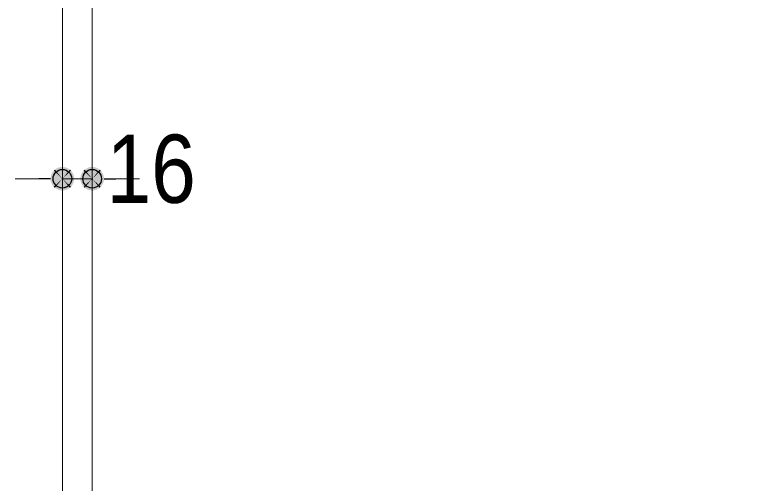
# Model space of a CAD drawing. Units: millimetres, scale not verified. Extents: x -6062 to 6062, y -3045 to 3045.
# Drawn here: x -3100.9 to -2695.9, y -144.5 to 107.3 of the extents above; entities that cross this region are included whole.
import ezdxf
from ezdxf.enums import TextEntityAlignment as Align

# ---------------------------------------------------------------- set-up
doc = ezdxf.new("R2010")
doc.units = ezdxf.units.MM
doc.header["$LTSCALE"] = 20
doc.header["$PDMODE"] = 32
doc.header["$PDSIZE"] = 10
for name, color, linetype, lineweight in [('0-0_3一般', 7, 'Continuous', 15), ('0-1_2寸法-2', 7, 'Continuous', 15), ('0-2_0', 7, 'Continuous', 25)]:
    doc.layers.add(name, color=color, linetype=linetype, lineweight=lineweight)
doc.layers.add('0-3_Defpoints', color=7, linetype='Continuous')
doc.styles.add('ＭＳ Ｐゴシック', font='')
doc.styles.get('ＭＳ Ｐゴシック').set_extended_font_data('MS PGothic')

# ---------------------------------------------------------------- blocks, each defined once
blk = doc.blocks.new('グループ-18')
at = {"layer": '0-0_3一般'}
for p, q in [((-25760, 7140), (-25760, -39750)), ((-25440, -39750), (-25440, 7140)), ((-25440, 7140), (-25440, -39750))]:
    blk.add_line(p, q, dxfattribs=at)
blk.add_lwpolyline([(-25760, -39750), (-25760, 7140), (-9200, 7140)], dxfattribs=at)
blk = doc.blocks.new('_Dot')
at = {"layer": '0-2_0'}
blk.add_line((-10, 0), (-20, 0), dxfattribs=at)
for points in [[(0, 0), (-8.09, 5.88), (-7.29, 6.85)], [(0, 0), (-7.29, 6.85), (-6.37, 7.71)], [(0, 0), (-6.37, 7.71), (-5.36, 8.44)], [(0, 0), (-5.36, 8.44), (-4.26, 9.05)], [(0, 0), (-4.26, 9.05), (-3.09, 9.51)], [(0, 0), (-3.09, 9.51), (-1.87, 9.82)], [(0, 0), (-1.87, 9.82), (-0.63, 9.98)], [(0, 0), (-0.63, 9.98), (0.63, 9.98)], [(0, 0), (0.63, 9.98), (1.87, 9.82)], [(0, 0), (1.87, 9.82), (3.09, 9.51)], [(0, 0), (3.09, 9.51), (4.26, 9.05)], [(0, 0), (4.26, 9.05), (5.36, 8.44)], [(0, 0), (5.36, 8.44), (6.37, 7.71)], [(0, 0), (6.37, 7.71), (7.29, 6.85)], [(0, 0), (7.29, 6.85), (8.09, 5.88)], [(0, 0), (-10, 0), (-9.92, 1.25)], [(0, 0), (-9.92, -1.25), (-10, 0)], [(0, 0), (-9.92, 1.25), (-9.69, 2.49)], [(0, 0), (-9.69, -2.49), (-9.92, -1.25)], [(0, 0), (-9.69, 2.49), (-9.3, 3.68)], [(0, 0), (-9.3, -3.68), (-9.69, -2.49)], [(0, 0), (-9.3, 3.68), (-8.76, 4.82)], [(0, 0), (-8.76, -4.82), (-9.3, -3.68)], [(0, 0), (-8.76, 4.82), (-8.09, 5.88)], [(0, 0), (-8.09, -5.88), (-8.76, -4.82)], [(0, 0), (-7.29, -6.85), (-8.09, -5.88)], [(0, 0), (-6.37, -7.71), (-7.29, -6.85)], [(0, 0), (-5.36, -8.44), (-6.37, -7.71)], [(0, 0), (-4.26, -9.05), (-5.36, -8.44)], [(0, 0), (-3.09, -9.51), (-4.26, -9.05)], [(0, 0), (-1.87, -9.82), (-3.09, -9.51)], [(0, 0), (-0.63, -9.98), (-1.87, -9.82)], [(0, 0), (0.63, -9.98), (-0.63, -9.98)], [(0, 0), (8.09, 5.88), (8.76, 4.82)], [(0, 0), (8.76, 4.82), (9.3, 3.68)], [(0, 0), (9.3, 3.68), (9.69, 2.49)], [(0, 0), (9.69, 2.49), (9.92, 1.25)], [(0, 0), (9.92, 1.25), (10, 0)], [(0, 0), (1.87, -9.82), (0.63, -9.98)], [(0, 0), (3.09, -9.51), (1.87, -9.82)], [(0, 0), (4.26, -9.05), (3.09, -9.51)], [(0, 0), (5.36, -8.44), (4.26, -9.05)], [(0, 0), (6.37, -7.71), (5.36, -8.44)], [(0, 0), (7.29, -6.85), (6.37, -7.71)], [(0, 0), (8.09, -5.88), (7.29, -6.85)], [(0, 0), (8.76, -4.82), (8.09, -5.88)], [(0, 0), (9.3, -3.68), (8.76, -4.82)], [(0, 0), (9.69, -2.49), (9.3, -3.68)], [(0, 0), (9.92, -1.25), (9.69, -2.49)], [(0, 0), (10, 0), (9.92, -1.25)]]:
    blk.add_solid(points, dxfattribs=at)

msp = doc.modelspace()

# ---------------------------------------------------------------- linework, layer by layer
at = {"layer": '0-1_2寸法-2'}
for p, q in [((-3075.5, 39.43), (-3075.3, 39.43)), ((-3059.5, 39.43), (-3059.3, 39.43)), ((-3088.21, 19.43), (-3100.92, 19.43)), ((-3059.5, 19.43), (-3075.5, 19.43)), ((-3046.79, 19.43), (-3034.08, 19.43))]:
    msp.add_line(p, q, dxfattribs=at)
at = {"layer": '0-3_Defpoints'}
for p in [(-3075.5, 19.43), (-3059.5, 19.43)]:
    msp.add_point(p, dxfattribs=at)

# ---------------------------------------------------------------- block references
at = {"layer": '0-0_3一般', "xscale": 0.05, "yscale": 0.05}
msp.add_blockref('グループ-18', (-1787.5, 0), dxfattribs=at)
at = {"layer": '0-1_2寸法-2', "xscale": 0.6356201, "yscale": 0.6356201}
msp.add_blockref('_Dot', (-3075.5, 19.43), dxfattribs=at)
at = {"layer": '0-1_2寸法-2', "xscale": 0.6356201, "yscale": 0.6356201, "rotation": 180}
msp.add_blockref('_Dot', (-3059.5, 19.43), dxfattribs=at)

# ---------------------------------------------------------------- texts
at = {"layer": '0-1_2寸法-2', "style": 'ＭＳ Ｐゴシック', "width": 0.9}
msp.add_text('16', height=36.66, dxfattribs=at).set_placement((-3051.82, -4.53), align=Align.BOTTOM_LEFT)

doc.saveas('drawing.dxf')
